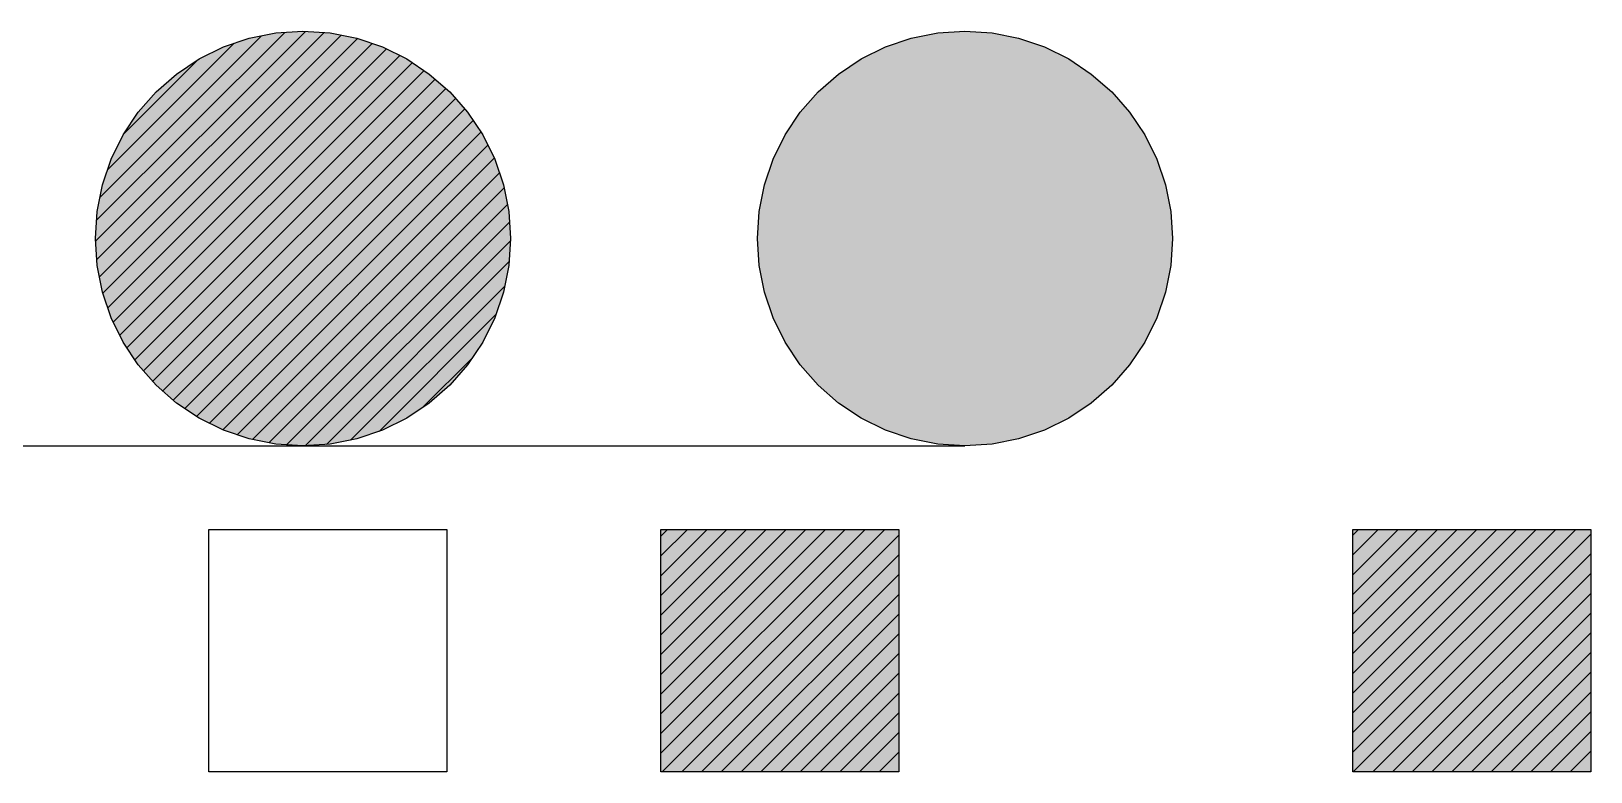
# Model space of a CAD drawing. Header units: millimetres. Extents: x -1379 to 1385823, y -4884429 to 548763.
# Drawn here: x 860663 to 993687, y -2213349 to -2150135 of the extents above; entities that cross this region are included whole.
import ezdxf

# ---------------------------------------------------------------- set-up
doc = ezdxf.new("R2010")
doc.units = ezdxf.units.MM
doc.set_wipeout_variables(frame=1)
for name, color, linetype in [('000 - CONCRETE_COL_CUT_COLOR_1', 7, 'Continuous'), ('000 - CONCRETE_COL_HATCH_', 7, 'Continuous'), ('000 - CONCRETE_COL_WIPEOUT_', 7, 'Continuous'), ('000 - CONCRETE_PRECAST_HATCH_', 7, 'Continuous'), ('000 - CONCRETE_PRECAST_MAIN_COLOR_4', 7, 'Continuous'), ('000 - CONCRETE_PRECAST_WIPEOUT_', 7, 'Continuous'), ('000 - EXISTING_PRECAST_CUT_COLOR_4', 7, 'Continuous')]:
    doc.layers.add(name, color=color, linetype=linetype)

# ---------------------------------------------------------------- blocks, each defined once
blk = doc.blocks.new('*U3527')
at = {"color": 7}
blk.add_wipeout([(17702, 17702), (17551, 20013), (17099, 22284), (16355, 24477), (15331, 26553), (14044, 28479), (12517, 30220), (10776, 31746), (8851, 33033), (6774, 34057), (4582, 34801), (2311, 35253), (0, 35404), (-2311, 35253), (-4582, 34801), (-6774, 34057), (-8851, 33033), (-10776, 31746), (-12517, 30220), (-14044, 28479), (-15331, 26553), (-16355, 24477), (-17099, 22284), (-17551, 20013), (-17702, 17702), (-17551, 15392), (-17099, 13121), (-16355, 10928), (-15331, 8851), (-14044, 6926), (-12517, 5185), (-10776, 3658), (-8851, 2372), (-6774, 1348), (-4582, 603), (-2311, 151), (0, 0), (2311, 151), (4582, 603), (6774, 1348), (8851, 2372), (10776, 3658), (12517, 5185), (14044, 6926), (15331, 8851), (16355, 10928), (17099, 13121), (17551, 15392)], dxfattribs=at).dxf.layer = '000 - CONCRETE_PRECAST_WIPEOUT_'
at = {"layer": '000 - CONCRETE_PRECAST_HATCH_'}
h = blk.add_hatch(dxfattribs=at)
h.set_pattern_fill('AR-CONC', scale=0.04)
h.paths.add_polyline_path([(0, 0), (-2311, 151), (-4582, 603), (-6774, 1348), (-8851, 2372), (-10776, 3658), (-12517, 5185), (-14044, 6926), (-15331, 8851), (-16355, 10928), (-17099, 13121), (-17551, 15392), (-17702, 17702), (-17551, 20013), (-17099, 22284), (-16355, 24477), (-15331, 26553), (-14044, 28479), (-12517, 30220), (-10776, 31746), (-8851, 33033), (-6774, 34057), (-4582, 34801), (-2311, 35253), (0, 35404), (2311, 35253), (4582, 34801), (6774, 34057), (8851, 33033), (10776, 31746), (12517, 30220), (14044, 28479), (15331, 26553), (16355, 24477), (17099, 22284), (17551, 20013), (17702, 17702), (17551, 15392), (17099, 13121), (16355, 10928), (15331, 8851), (14044, 6926), (12517, 5185), (10776, 3658), (8851, 2372), (6774, 1348), (4582, 603), (2311, 151)])
h = blk.add_hatch(dxfattribs=at)
h.set_pattern_fill('ANSI31', scale=0.5)
h.set_pattern_definition([(45, (0, 0), (-841.9, 841.9), [])])
h.paths.add_polyline_path([(0, 0), (-2311, 151), (-4582, 603), (-6774, 1348), (-8851, 2372), (-10776, 3658), (-12517, 5185), (-14044, 6926), (-15331, 8851), (-16355, 10928), (-17099, 13121), (-17551, 15392), (-17702, 17702), (-17551, 20013), (-17099, 22284), (-16355, 24477), (-15331, 26553), (-14044, 28479), (-12517, 30220), (-10776, 31746), (-8851, 33033), (-6774, 34057), (-4582, 34801), (-2311, 35253), (0, 35404), (2311, 35253), (4582, 34801), (6774, 34057), (8851, 33033), (10776, 31746), (12517, 30220), (14044, 28479), (15331, 26553), (16355, 24477), (17099, 22284), (17551, 20013), (17702, 17702), (17551, 15392), (17099, 13121), (16355, 10928), (15331, 8851), (14044, 6926), (12517, 5185), (10776, 3658), (8851, 2372), (6774, 1348), (4582, 603), (2311, 151)])
at = {"layer": '000 - CONCRETE_PRECAST_MAIN_COLOR_4', "color": 7, "lineweight": -2}
blk.add_lwpolyline([(0, 0), (-2311, 151), (-4582, 603), (-6774, 1348), (-8851, 2372), (-10776, 3658), (-12517, 5185), (-14044, 6926), (-15331, 8851), (-16355, 10928), (-17099, 13121), (-17551, 15392), (-17702, 17702), (-17551, 20013), (-17099, 22284), (-16355, 24477), (-15331, 26553), (-14044, 28479), (-12517, 30220), (-10776, 31746), (-8851, 33033), (-6774, 34057), (-4582, 34801), (-2311, 35253), (0, 35404), (2311, 35253), (4582, 34801), (6774, 34057), (8851, 33033), (10776, 31746), (12517, 30220), (14044, 28479), (15331, 26553), (16355, 24477), (17099, 22284), (17551, 20013), (17702, 17702), (17551, 15392), (17099, 13121), (16355, 10928), (15331, 8851), (14044, 6926), (12517, 5185), (10776, 3658), (8851, 2372), (6774, 1348), (4582, 603), (2311, 151)], close=True, dxfattribs=at)
blk = doc.blocks.new('who_s_create_that_block-SOID')
at = {"color": 7}
blk.add_wipeout([(17702, 17702), (17551, 20013), (17099, 22284), (16355, 24477), (15331, 26553), (14044, 28479), (12517, 30220), (10776, 31746), (8851, 33033), (6774, 34057), (4582, 34801), (2311, 35253), (0, 35404), (-2311, 35253), (-4582, 34801), (-6774, 34057), (-8851, 33033), (-10776, 31746), (-12517, 30220), (-14044, 28479), (-15331, 26553), (-16355, 24477), (-17099, 22284), (-17551, 20013), (-17702, 17702), (-17551, 15392), (-17099, 13121), (-16355, 10928), (-15331, 8851), (-14044, 6926), (-12517, 5185), (-10776, 3658), (-8851, 2372), (-6774, 1348), (-4582, 603), (-2311, 151), (0, 0), (2311, 151), (4582, 603), (6774, 1348), (8851, 2372), (10776, 3658), (12517, 5185), (14044, 6926), (15331, 8851), (16355, 10928), (17099, 13121), (17551, 15392)], dxfattribs=at).dxf.layer = '000 - CONCRETE_COL_WIPEOUT_'
at = {"layer": '000 - CONCRETE_COL_HATCH_'}
h = blk.add_hatch(dxfattribs=at)
h.set_pattern_fill('EARTH', scale=0.5, angle=45)
h.paths.add_polyline_path([(0, 0), (-2311, 151), (-4582, 603), (-6774, 1348), (-8851, 2372), (-10776, 3658), (-12517, 5185), (-14044, 6926), (-15331, 8851), (-16355, 10928), (-17099, 13121), (-17551, 15392), (-17702, 17702), (-17551, 20013), (-17099, 22284), (-16355, 24477), (-15331, 26553), (-14044, 28479), (-12517, 30220), (-10776, 31746), (-8851, 33033), (-6774, 34057), (-4582, 34801), (-2311, 35253), (0, 35404), (2311, 35253), (4582, 34801), (6774, 34057), (8851, 33033), (10776, 31746), (12517, 30220), (14044, 28479), (15331, 26553), (16355, 24477), (17099, 22284), (17551, 20013), (17702, 17702), (17551, 15392), (17099, 13121), (16355, 10928), (15331, 8851), (14044, 6926), (12517, 5185), (10776, 3658), (8851, 2372), (6774, 1348), (4582, 603), (2311, 151)])
at = {"layer": '000 - CONCRETE_COL_CUT_COLOR_1', "color": 7}
blk.add_lwpolyline([(0, 0), (-2311, 151), (-4582, 603), (-6774, 1348), (-8851, 2372), (-10776, 3658), (-12517, 5185), (-14044, 6926), (-15331, 8851), (-16355, 10928), (-17099, 13121), (-17551, 15392), (-17702, 17702), (-17551, 20013), (-17099, 22284), (-16355, 24477), (-15331, 26553), (-14044, 28479), (-12517, 30220), (-10776, 31746), (-8851, 33033), (-6774, 34057), (-4582, 34801), (-2311, 35253), (0, 35404), (2311, 35253), (4582, 34801), (6774, 34057), (8851, 33033), (10776, 31746), (12517, 30220), (14044, 28479), (15331, 26553), (16355, 24477), (17099, 22284), (17551, 20013), (17702, 17702), (17551, 15392), (17099, 13121), (16355, 10928), (15331, 8851), (14044, 6926), (12517, 5185), (10776, 3658), (8851, 2372), (6774, 1348), (4582, 603), (2311, 151)], close=True, dxfattribs=at)
blk = doc.blocks.new('*U3520')
at = {"layer": '000 - CONCRETE_PRECAST_HATCH_'}
h = blk.add_hatch(dxfattribs=at)
h.set_pattern_fill('AR-CONC', scale=0.04)
h.set_pattern_definition([(50, (40589.9916, -1800810.8435), (7.28738676, -0.637563422), [0.762, -8.382]), (355, (40589.9916, -1800810.8435), (-1.409736857, 7.64227381), [0.6096, -6.705623367]), (100.4514447, (40590.599, -1800810.897), (5.877649884, 7.004710076), [0.647600352, -7.123609784]), (46.1842, (40589.992, -1800808.8115), (10.843161636, -1.681693117), [1.143, -12.573]), (96.6355576, (40590.895, -1800808.952), (9.49616536, 9.897044984), [0.971400926, -10.685424326]), (351.1841512, (40589.992, -1800808.812), (9.49616536, 9.89704498), [0.91439868, -10.05838928]), (21, (40591.0076, -1800809.3195), (6.06457565, -4.090607927), [0.762, -8.382]), (326, (40591.0076, -1800809.3195), (2.472081134, 7.367518645), [0.6096, -6.7056]), (71.451445, (40591.513, -1800809.6604), (8.53665677, 3.276910755), [0.647600352, -7.123597504]), (37.5, (40589.9916, -1800810.8435), (0.12354413, 3.382201555), [0, -6.62432, 0, -6.8072, 0, -6.731]), (7.5, (40589.9916, -1800810.8435), (2.6727865004, 4.007222993), [0, -3.88112, 0, -6.47192, 0, -2.5654]), (327.5, (40587.726, -1800810.8435), (5.4236238067, -0.2291497597), [0, -2.54, 0, -7.9248, 0, -10.5156]), (317.5, (40586.71, -1800810.8435), (5.925167255, 1.017059641), [0, -3.302, 0, -5.26288, 0, -7.4676])])
h.paths.add_polyline_path([(0, 0), (20295, 0), (20295, -20676), (0, -20676)])
h = blk.add_hatch(dxfattribs=at)
h.set_pattern_fill('ANSI31', scale=0.5)
h.set_pattern_definition([(45, (40590, -1800810.8), (-841.899, 841.899), [])])
h.paths.add_polyline_path([(0, 0), (20295, 0), (20295, -20676), (0, -20676)])
at = {"layer": '000 - CONCRETE_PRECAST_MAIN_COLOR_4', "color": 7, "lineweight": -2}
blk.add_lwpolyline([(0, 0), (20295, 0), (20295, -20676), (0, -20676), (0, -20676), (0, -20676), (0, -20676), (0, -20676), (0, -20676), (0, -20676), (0, -20676), (0, -20676), (0, -20676), (0, -20676), (0, -20676), (0, -20676), (0, -20676), (0, -20676), (0, -20676), (0, -20676), (0, -20676), (0, -20676), (0, -20676), (0, -20676), (0, -20676), (0, -20676), (0, -20676), (0, -20676), (0, -20676), (0, -20676), (0, -20676), (0, -20676), (0, -20676), (0, -20676), (0, -20676), (0, -20676), (0, -20676), (0, -20676), (0, -20676), (0, -20676), (0, -20676), (0, -20676), (0, -20676), (0, -20676), (0, -20676), (0, -20676), (0, -20676), (0, -20676)], close=True, dxfattribs=at)

msp = doc.modelspace()

# ---------------------------------------------------------------- linework, layer by layer
at = {"color": 7}
for points in [[(875815.6, -2192672.8), (896110.6, -2192672.8), (896110.6, -2213348.9), (875815.6, -2213348.9)], [(914374, -2192672.8), (934669, -2192672.8), (934669, -2213348.9), (914374, -2213348.9)]]:
    msp.add_lwpolyline(points, close=True, dxfattribs=at)

# ---------------------------------------------------------------- block references
for name, p in [('*U3527', (883845.2, -2185539.1)), ('who_s_create_that_block-SOID', (940305, -2185539.1))]:
    msp.add_blockref(name, p, dxfattribs=at)
at = {"layer": '000 - EXISTING_PRECAST_CUT_COLOR_4', "color": 7}
msp.add_blockref('*U3520', (973392.4, -2192672.8), dxfattribs=at)

# ---------------------------------------------------------------- next in the draw order: linework, layer by layer
at = {"color": 7}
msp.add_line((658006, -2185539.1), (940305, -2185539.1), dxfattribs=at)

# ---------------------------------------------------------------- next in the draw order: block references
at = {"layer": '000 - EXISTING_PRECAST_CUT_COLOR_4', "color": 7}
msp.add_blockref('*U3520', (914374, -2192672.8), dxfattribs=at)

doc.saveas('drawing.dxf')
